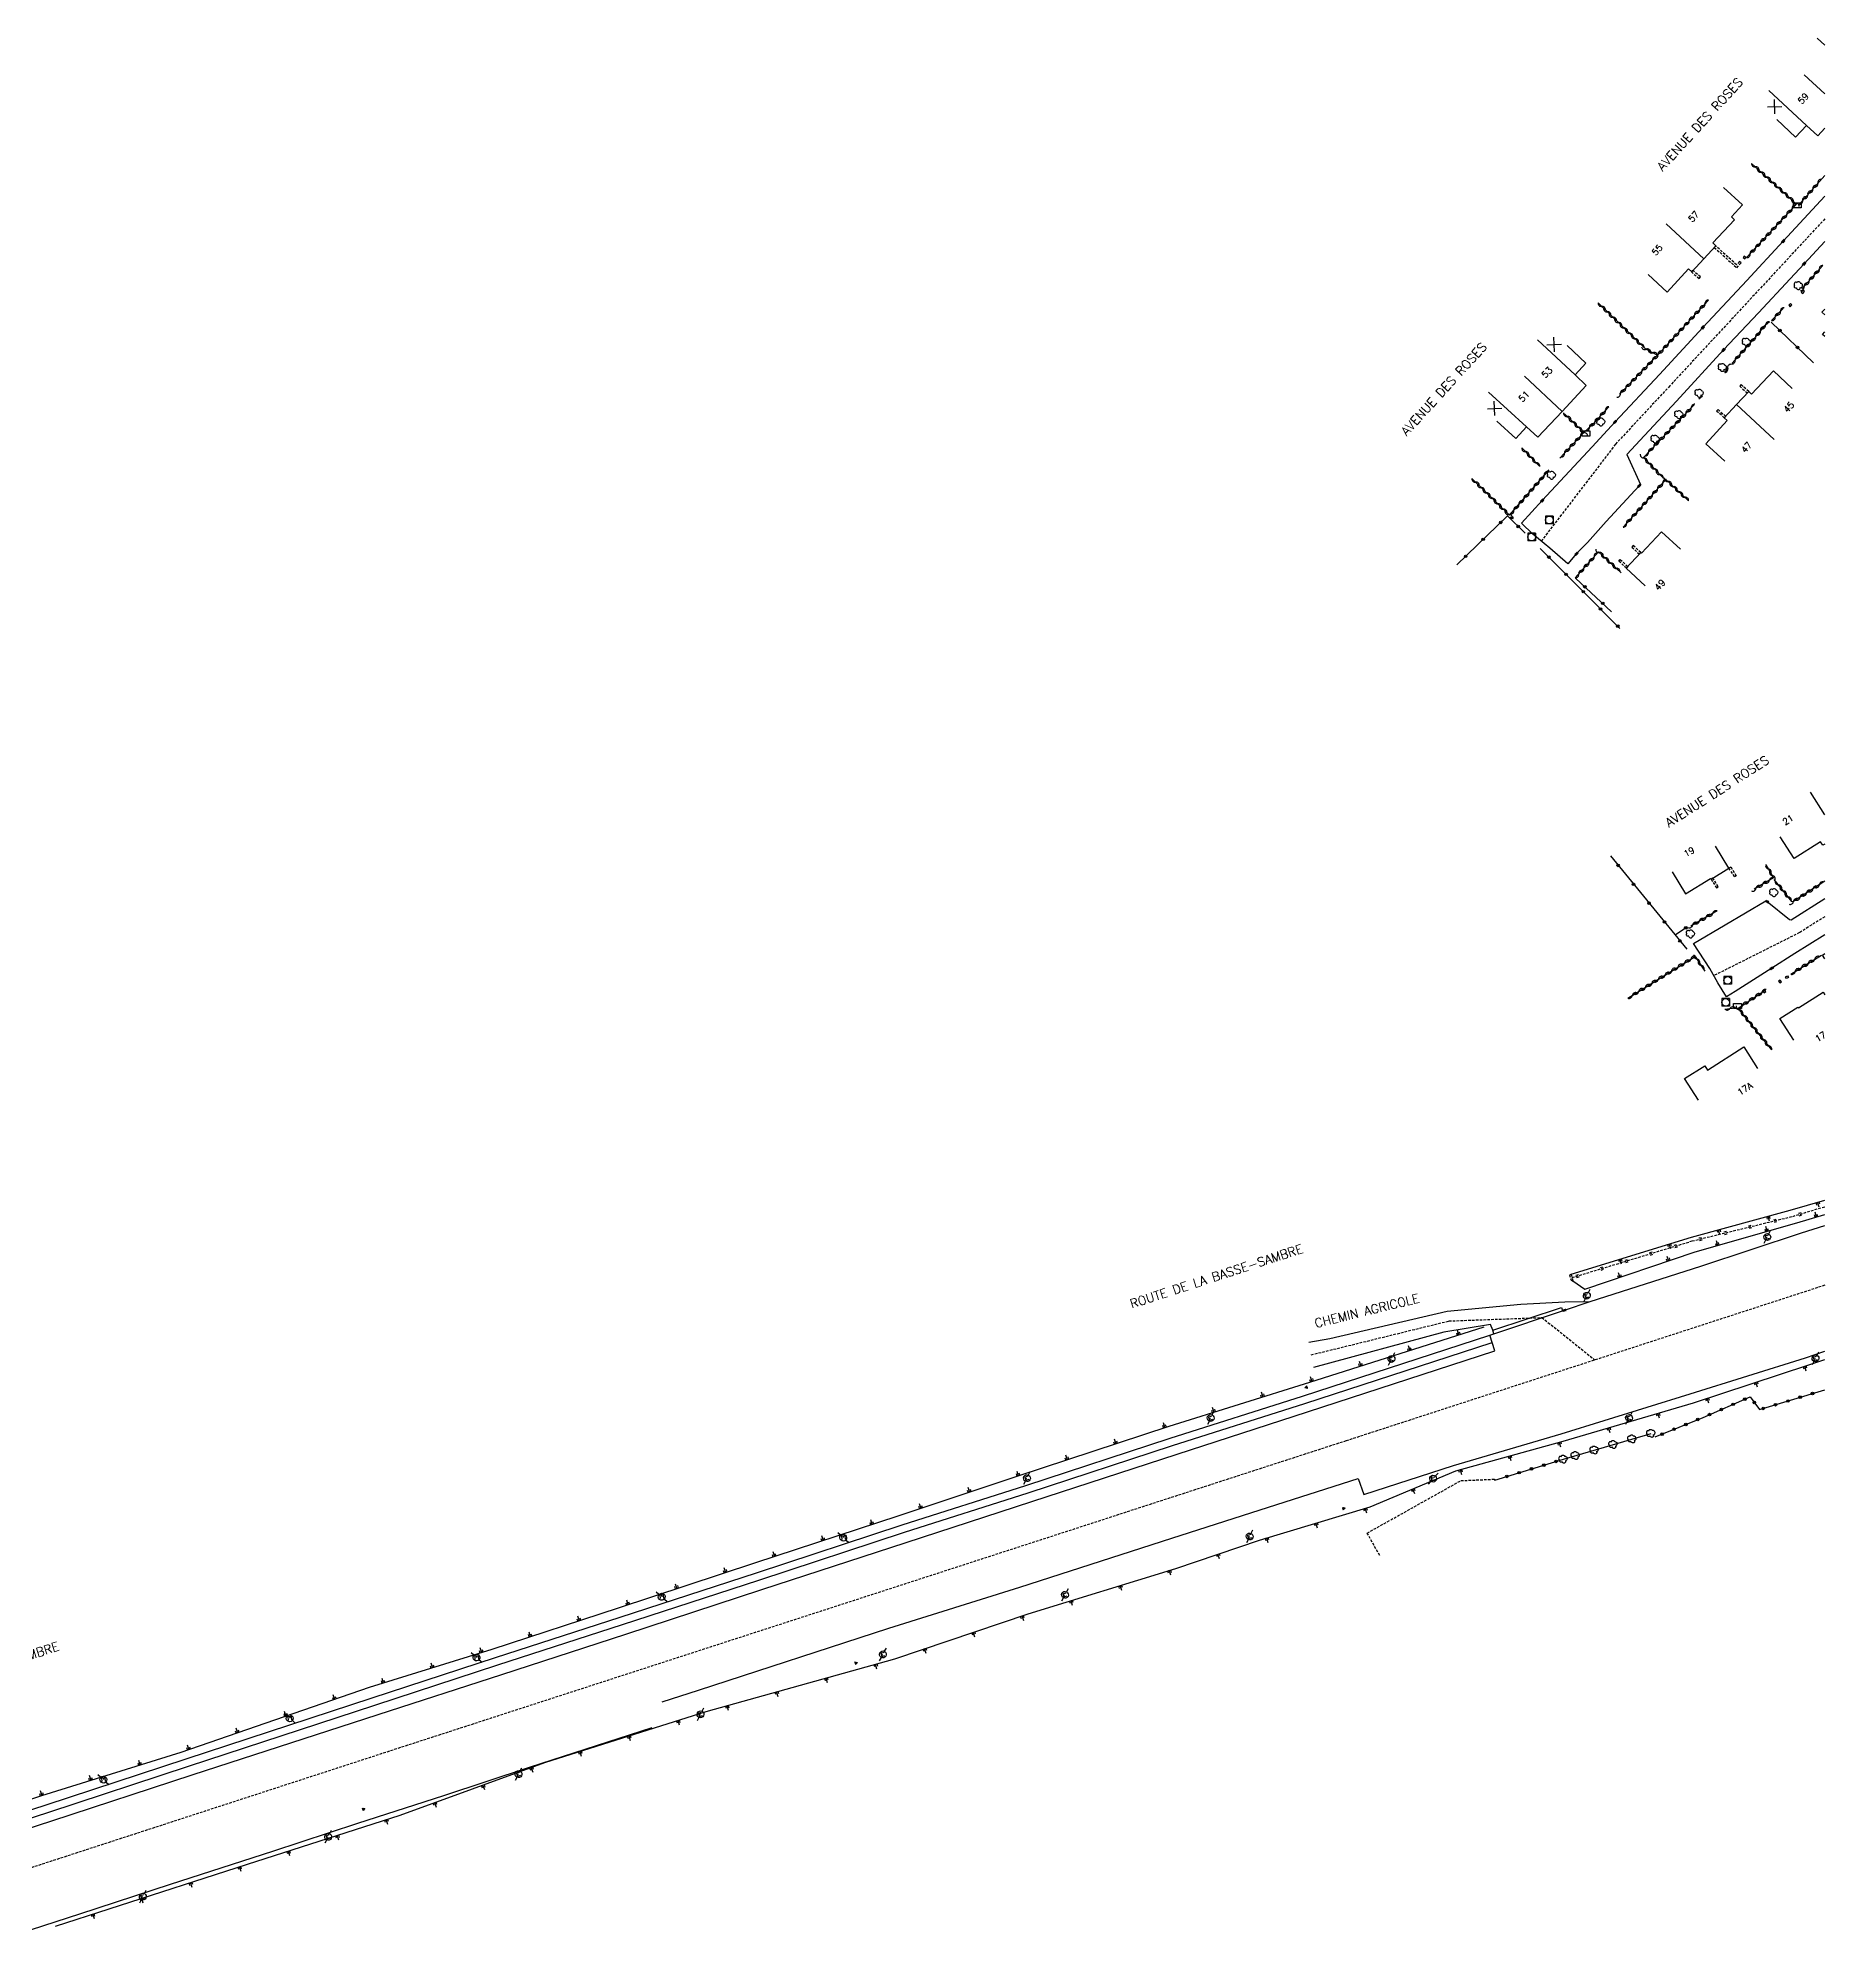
# Model space of a CAD drawing. Header units: millimetres. Extents: x 169000 to 170000, y 127000 to 127794.
# Drawn here: x 169652.3 to 170000, y 127422 to 127794 of the extents above; entities that cross this region are included whole.
import ezdxf
from ezdxf.enums import TextEntityAlignment as Align

# ---------------------------------------------------------------- set-up
doc = ezdxf.new("R2010")
doc.units = ezdxf.units.MM
doc.linetypes.add('DASHED', pattern=[0.75, 0.5, -0.25])
doc.layers.get('0').update_dxf_attribs({"linetype": 'CONTINUOUS'})
for name, color, linetype in [('W0001', 6, 'DASHED'), ('W0008', 7, 'CONTINUOUS'), ('W0100', 7, 'CONTINUOUS'), ('W0112', 1, 'DASHED'), ('W0211', 2, 'CONTINUOUS'), ('W0220', 5, 'DASHED'), ('W0300', 7, 'CONTINUOUS'), ('W0302', 3, 'CONTINUOUS'), ('W0310', 3, 'CONTINUOUS'), ('W0322', 7, 'CONTINUOUS'), ('W0334', 7, 'CONTINUOUS'), ('W0400', 7, 'CONTINUOUS'), ('W0420', 7, 'CONTINUOUS'), ('W0471', 7, 'CONTINUOUS'), ('W0851', 7, 'CONTINUOUS'), ('W0989', 7, 'CONTINUOUS'), ('W0991', 7, 'CONTINUOUS'), ('W1102', 7, 'CONTINUOUS'), ('W1471', 7, 'CONTINUOUS')]:
    doc.layers.add(name, color=color, linetype=linetype)
doc.styles.get("Standard").update_dxf_attribs({"font": 'romans.shx', "width": 0.85})

# ---------------------------------------------------------------- blocks, each defined once
blk = doc.blocks.new('t220o')
at = {"color": 0, "linetype": 'Continuous'}
for p, q in [((-0.25, 0.25), (0.25, 0.25)), ((-0.25, -0.25), (0.25, -0.25))]:
    blk.add_line(p, q, dxfattribs=at)
blk = doc.blocks.new('t322o')
at = {"color": 0, "linetype": 'Continuous'}
for radius in [0.25, 0.15]:
    blk.add_circle((0, 0), radius, dxfattribs=at)
blk = doc.blocks.new('T851')
for p, q in [((-0.25, -0.15), (0, 0.32)), ((0, 0.32), (0.25, -0.15)), ((-0.25, -0.15), (0.25, -0.15))]:
    blk.add_line(p, q)
for major_axis in [(-0.106, 0.106), (-0.0354, 0.0354), (-0.0236, 0.0236)]:
    blk.add_ellipse((0, 0), major_axis=major_axis, ratio=1, start_param=3.926991, end_param=10.210176)
blk = doc.blocks.new('T300')
for p, q in [((-0.8, 0.51), (-0.86, 0.34)), ((-0.86, 0.34), (-0.86, 0.17)), ((-0.86, 0.17), (-0.74, 0.06)), ((-0.69, 0.63), (-0.8, 0.51)), ((-0.8, -0.06), (-0.74, 0.06)), ((-0.74, 0.06), (-0.69, 0.11)), ((-0.57, 0.69), (-0.69, 0.63)), ((-0.46, 0.69), (-0.57, 0.69)), ((-0.29, 0.63), (-0.46, 0.69)), ((-0.29, 0.63), (-0.17, 0.74)), ((-0.23, 0.57), (-0.29, 0.63)), ((-0.17, 0.74), (-0.06, 0.8)), ((-0.06, 0.8), (0.06, 0.8)), ((0.06, 0.8), (0.23, 0.74)), ((0.23, 0.74), (0.34, 0.63)), ((0.34, 0.63), (0.4, 0.51)), ((0.46, 0.46), (0.34, 0.46)), ((0.4, 0.51), (0.4, 0.46)), ((0.57, 0.4), (0.46, 0.46)), ((0.57, 0.4), (0.69, 0.29)), ((0.69, 0.29), (0.74, 0.17)), ((0.74, 0.06), (0.69, -0.17)), ((0.74, 0.17), (0.74, 0.06)), ((-0.8, -0.17), (-0.8, -0.06)), ((-0.8, -0.23), (-0.8, -0.17)), ((-0.74, -0.34), (-0.8, -0.23)), ((-0.69, -0.4), (-0.74, -0.34)), ((-0.51, -0.46), (-0.69, -0.4)), ((-0.4, -0.46), (-0.51, -0.46)), ((-0.4, -0.46), (-0.34, -0.46)), ((-0.34, -0.46), (-0.34, -0.4)), ((-0.34, -0.51), (-0.34, -0.46)), ((-0.29, -0.63), (-0.34, -0.51)), ((-0.17, -0.74), (-0.29, -0.63)), ((-0.06, -0.8), (-0.17, -0.74)), ((0.06, -0.8), (-0.06, -0.8)), ((0.17, -0.74), (0.06, -0.8)), ((0.23, -0.69), (0.17, -0.74)), ((0.29, -0.46), (0.23, -0.46)), ((0.29, -0.63), (0.23, -0.69)), ((0.46, -0.4), (0.29, -0.46)), ((0.34, -0.51), (0.29, -0.63)), ((0.34, -0.51), (0.34, -0.46)), ((0.57, -0.34), (0.46, -0.4)), ((0.63, -0.29), (0.57, -0.34)), ((0.69, -0.17), (0.63, -0.29))]:
    blk.add_line(p, q)
blk = doc.blocks.new('t211o')
at = {"color": 0, "linetype": 'Continuous'}
for p, q in [((-0.29, 0.5), (-0.29, 0)), ((0, 1), (0, 0)), ((0.29, 0.5), (0.29, 0))]:
    blk.add_line(p, q, dxfattribs=at)
blk = doc.blocks.new('T400')
for p, q in [((-0.15, 0.3), (0.15, 0.3)), ((-0.15, -0.25), (-0.15, 0.3)), ((-0.15, 0.15), (0.15, 0.15)), ((-0.15, 0), (0.15, 0)), ((0.15, 0.3), (0.15, -0.25)), ((-0.15, -0.15), (0.15, -0.15)), ((-0.15, -0.25), (-0.15, -0.3)), ((-0.15, -0.3), (0.15, -0.3)), ((0.15, -0.3), (0.15, -0.25))]:
    blk.add_line(p, q)
blk = doc.blocks.new('T471')
for p, q in [((-0.333334, 0.333334), (-0.333334, -0.333334)), ((-0.333334, 0.333334), (0.333334, 0.333334)), ((-0.333334, 0), (0, 0)), ((0.500001, 0.500001), (1.000002, 1.000002)), ((-0.500001, -0.500001), (-1.000002, -1.000002)), ((-0.333334, -0.333334), (0.333334, -0.333334))]:
    blk.add_line(p, q)
blk.add_ellipse((0, 0), major_axis=(0.471405, 0.471405), ratio=1, start_param=5.4977871438, end_param=11.780972451)
blk = doc.blocks.new('T420')
for p, q in [((0.75, 0.75), (-0.75, 0.75)), ((-0.75, 0.75), (-0.75, -0.75)), ((0.75, 0.75), (0.75, -0.75)), ((0.75, -0.75), (-0.75, -0.75))]:
    blk.add_line(p, q)
blk.add_ellipse((0, 0), major_axis=(-0.53, 0.53), ratio=1, start_param=3.926991, end_param=10.210176)
blk = doc.blocks.new('t991o')
at = {"color": 0, "linetype": 'Continuous'}
for p, q in [((-1, 1), (1, -1)), ((-1, -1), (1, 1))]:
    blk.add_line(p, q, dxfattribs=at)
blk = doc.blocks.new('T1471')
at = {"color": 0, "linetype": 'Continuous', "flags": 128}
blk.add_lwpolyline([(-0.75, -0.5), (-0.75, 0.5), (0.75, 0.5), (0.75, -0.5), (-0.75, -0.5)], dxfattribs=at)
blk = doc.blocks.new('t310o')
at = {"color": 0, "linetype": 'Continuous'}
for centre, start, end in [((-0.5, 0.38), 216.8699, 323.1304), ((0.5, -0.37), 36.8699, 143.1303)]:
    blk.add_arc(centre, 0.625, start, end, dxfattribs=at)

msp = doc.modelspace()

# ---------------------------------------------------------------- linework, layer by layer
msp.add_lwpolyline([(169771.71, 127465.21), (169747.86, 127457.46), (169731.14, 127451.95), (169714.44, 127446.56), (169697.87, 127441.14), (169677.98, 127434.71), (169660.3, 127428.94), (169638.82, 127422.01)])
at = {"layer": 'W0001'}
for points in [[(170000, 127758.87), (169995.99, 127754.55), (169969.84, 127726.38), (169959.26, 127715.01), (169944.82, 127696.16)], [(170000, 127623.06), (169995.07, 127619.96), (169978.4, 127611.59)], [(170000, 127551.34), (169906.82, 127521.05), (169719.16, 127460.18), (169604.98, 127423.03)], [(169900.03, 127537.8), (169926.84, 127544.39), (169944.96, 127545.05), (169955.25, 127536.79)]]:
    msp.add_lwpolyline(points, dxfattribs=at)
at = {"layer": 'W0008'}
for points in [[(169987.1, 127740.57), (169980.31, 127733.37), (169971.17, 127723.43), (169964.94, 127716.7), (169961.47, 127712.99), (169964.16, 127707.19), (169963.88, 127706.94), (169957.44, 127699.97), (169953.79, 127695.92), (169951.69, 127693.72), (169949.96, 127691.77), (169946.48, 127694.81), (169943.16, 127697.51), (169940.95, 127699.63), (169942.99, 127701.87), (169945, 127704.04), (169954.71, 127714.49), (169959.18, 127719.38), (169967.82, 127728.57), (169976.27, 127737.76), (169984.81, 127746.89), (169991.9, 127754.53), (170000, 127763.29)], [(169987.1, 127740.57), (169993.26, 127747.18), (169995.97, 127750.15), (170000, 127754.48)], [(170000, 127619.51), (169994.17, 127615.88), (169989.67, 127613.04), (169982.53, 127608.54), (169980.9, 127607.48), (169979.19, 127610.22), (169977.61, 127612.96), (169974.48, 127617.87), (169980.59, 127621.48), (169988.52, 127626.13), (169988.77, 127626.01), (169993.14, 127622.51), (169993.44, 127622.47), (170000, 127626.59)], [(169621.7, 127436.36), (169654.91, 127447.12), (169682.25, 127456.06), (169718.43, 127467.77), (169742.48, 127475.57), (169766.64, 127483.46), (169793.12, 127492.1), (169821.19, 127501.25), (169845.69, 127509.24), (169873.97, 127518.46), (169899.32, 127526.72), (169935.78, 127538.55), (169934.82, 127541.63), (169935.6, 127541.91), (169948.96, 127546.34), (169949.32, 127546.47), (169954.31, 127548.19), (169975.85, 127555.08), (169995.5, 127561.53), (170000, 127562.97)], [(169899.59, 127540.25), (169903.65, 127540.97), (169926.53, 127546.33), (169940.83, 127547.68), (169949.39, 127548.09), (169954.31, 127548.19)], [(169935.6, 127541.91), (169935.38, 127542.61), (169934.92, 127543.69), (169925.86, 127542.24), (169900.46, 127535.34)], [(169773.7, 127470.25), (169780.76, 127472.56), (169817.84, 127484.59), (169843.36, 127492.57), (169872.94, 127502.09), (169890.08, 127507.61), (169909.21, 127513.71), (169910.26, 127510.59), (169927.74, 127516.23), (169948.67, 127522.45), (169973.81, 127530.24), (169996.24, 127537.21), (170000, 127538.5)]]:
    msp.add_lwpolyline(points, dxfattribs=at)
at = {"layer": 'W0100'}
for points in [[(169990.66, 127778.21), (169994.31, 127774.79), (169996.43, 127777.06), (169998.62, 127775.01), (170000, 127776.51)], [(169965.64, 127748.05), (169969.31, 127744.64), (169973.5, 127749.15), (169974.11, 127748.58), (169976.44, 127751.08), (169978.8, 127753.65), (169978.21, 127754.22), (169982.4, 127758.71), (169981.82, 127759.26), (169983.97, 127761.59), (169980.29, 127764.98)], [(170000, 127740.2), (169999.45, 127740.71), (170000, 127741.3)], [(170000, 127735.96), (169999.53, 127736.38), (170000, 127736.89)], [(169936.16, 127719.5), (169939.84, 127716.11), (169941.93, 127718.38), (169944.14, 127716.37), (169948.87, 127721.41), (169953.55, 127726.47), (169951.42, 127728.55), (169953.51, 127730.79), (169949.84, 127734.2)], [(169993.64, 127725.85), (169989.99, 127729.27), (169985.77, 127724.77), (169985.2, 127725.29), (169982.82, 127722.74), (169980.44, 127720.16), (169981.02, 127719.62), (169976.84, 127715.09), (169980.52, 127711.7)], [(169971.91, 127694.58), (169968.25, 127697.99), (169964.34, 127693.79), (169964.2, 127693.93), (169961.37, 127690.9), (169965.03, 127687.49)], [(169970.28, 127631.77), (169972.91, 127627.52), (169977.77, 127630.53), (169977.87, 127630.37), (169981.35, 127632.53), (169978.71, 127636.77)], [(170000, 127637.2), (169999.62, 127636.96), (169999.2, 127637.66), (169994.03, 127634.37), (169991.34, 127638.58)], [(169993.95, 127599.05), (169991.28, 127603.27), (169994.76, 127605.48), (169994.86, 127605.33), (169999.69, 127608.37), (170000, 127607.87)], [(169975.41, 127587.36), (169972.72, 127591.57), (169976.63, 127594.07), (169977.17, 127593.21), (169984.24, 127597.73), (169986.93, 127593.51)]]:
    msp.add_lwpolyline(points, dxfattribs=at)
at = {"layer": 'W0112'}
for p, q in [((169978.5, 127753.32), (169982.86, 127749.37)), ((169984.62, 127751.33), (169984.33, 127751.6)), ((169984.43, 127751.12), (169984.62, 127751.33)), ((169974.03, 127748.56), (169975.57, 127747.28)), ((169975.57, 127747.28), (169975.83, 127747.59)), ((169982.86, 127749.37), (169983.7, 127750.3)), ((169995.73, 127744.99), (169995.42, 127744.64)), ((169995.42, 127744.64), (169995.71, 127744.38)), ((169993.33, 127742.42), (169992.99, 127742.05)), ((169992.99, 127742.05), (169993.28, 127741.78)), ((169983.72, 127726.61), (169983.45, 127726.31)), ((169985.2, 127725.28), (169983.72, 127726.61)), ((169978.95, 127721.47), (169979.22, 127721.77)), ((169980.44, 127720.16), (169978.95, 127721.47)), ((169962.73, 127695.29), (169962.46, 127694.99)), ((169964.19, 127693.93), (169962.73, 127695.29)), ((169959.93, 127692.29), (169960.2, 127692.58)), ((169961.38, 127690.89), (169959.93, 127692.29)), ((169981.35, 127632.52), (169981.69, 127632.74)), ((169982.42, 127630.83), (169981.35, 127632.52)), ((169977.87, 127630.37), (169978.92, 127628.68)), ((169978.92, 127628.68), (169979.26, 127628.9)), ((169991.35, 127610.74), (169991.02, 127610.53)), ((169991.02, 127610.53), (169991.23, 127610.19)), ((169992.37, 127611.39), (169992.72, 127611.58)), ((169992.72, 127611.58), (169992.91, 127611.23)), ((169988.31, 127608.83), (169987.99, 127608.58)), ((169987.99, 127608.58), (169988.23, 127608.26))]:
    msp.add_line(p, q, dxfattribs=at)
for points in [[(169982.83, 127749.93), (169978.77, 127753.62), (169978.5, 127753.32)], [(169984.33, 127751.6), (169984.14, 127751.39), (169984.43, 127751.12)], [(169975.83, 127747.59), (169974.29, 127748.87), (169974.03, 127748.56)], [(169983.7, 127750.3), (169983.4, 127750.57), (169982.83, 127749.93)], [(169995.71, 127744.38), (169996.03, 127744.73), (169995.73, 127744.99)], [(169993.28, 127741.78), (169993.62, 127742.15), (169993.33, 127742.42)], [(169983.45, 127726.31), (169984.93, 127724.99), (169985.2, 127725.28)], [(169979.22, 127721.77), (169980.71, 127720.46), (169980.44, 127720.16)], [(169962.46, 127694.99), (169963.92, 127693.64), (169964.19, 127693.93)], [(169960.2, 127692.58), (169961.66, 127691.18), (169961.38, 127690.89)], [(169981.69, 127632.74), (169982.76, 127631.04), (169982.42, 127630.83)], [(169979.26, 127628.9), (169978.21, 127630.58), (169977.87, 127630.37)], [(169991.23, 127610.19), (169991.57, 127610.4), (169991.35, 127610.74)], [(169992.91, 127611.23), (169992.56, 127611.04), (169992.37, 127611.39)], [(169988.23, 127608.26), (169988.56, 127608.51), (169988.31, 127608.83)], [(169913.37, 127498.75), (169910.93, 127503.11), (169929.18, 127513.32), (169935.65, 127513.6), (169935.75, 127513.41)]]:
    msp.add_lwpolyline(points, dxfattribs=at)
msp.add_lwpolyline([(169950.61, 127553.47), (169950.99, 127552.2), (169950.75, 127552.13), (169950.37, 127553.4)], close=True, dxfattribs=at)
at = {"layer": 'W0211'}
for points in [[(169950.61, 127553.47), (169974.07, 127560.73), (169993.29, 127565.95), (170000, 127567.92)], [(169950.99, 127552.2), (169953.32, 127550.59), (169974.78, 127557.84), (169994.57, 127563.52), (170000, 127565.13)], [(169538.86, 127466.37), (169545.64, 127446.14), (169551.15, 127436.37), (169560.16, 127430.08), (169571.01, 127426.99), (169589.16, 127430.76), (169652.95, 127452.06), (169680.07, 127460.45), (169716.77, 127473.11), (169740.64, 127480.53), (169765.23, 127488.58), (169791.73, 127497.31), (169819.84, 127506.54), (169842.8, 127514.16), (169872.38, 127523.93), (169899.76, 127532.49), (169933.7, 127543.27)], [(169655.61, 127426.58), (169666.06, 127429.99), (169692.99, 127438.67), (169722.73, 127448.21), (169750.91, 127458.45), (169782.3, 127468.39), (169818.99, 127478.66), (169844.96, 127487.4), (169873.67, 127496.24), (169889.98, 127501.76), (169911.52, 127508.21), (169928.21, 127515.2), (169949.05, 127521.01), (169974.45, 127528.45), (169996.89, 127535.86), (170000, 127536.91)]]:
    msp.add_lwpolyline(points, dxfattribs=at)
at = {"layer": 'W0220'}
msp.add_lwpolyline([(169950.8, 127552.83), (169974.18, 127559.96), (169993.76, 127564.75), (170000, 127566.64)], dxfattribs=at)
at = {"layer": 'W0302'}
msp.add_lwpolyline([(169949.12, 127517.49), (169966.2, 127522.51)], dxfattribs=at)
at = {"layer": 'W0310'}
for p, q in [((169995.03, 127761.69), (170000, 127767.32)), ((169999.61, 127749.81), (169995.55, 127745.23)), ((169989.64, 127739.09), (169991.92, 127741.41)), ((169980.54, 127728.96), (169981.21, 127729.9)), ((169975.48, 127723.84), (169976.18, 127724.46)), ((169953.12, 127717.28), (169948.42, 127712.32)), ((169941.05, 127714.29), (169944.4, 127710.81)), ((169979.05, 127624.19), (169973.91, 127621.24)), ((169993.39, 127611.88), (169999.35, 127615.59)), ((169980.56, 127605.09), (169982.03, 127605.27))]:
    msp.add_line(p, q, dxfattribs=at)
for points in [[(169985.74, 127769.66), (169994.48, 127761.76), (169984.79, 127751.35)], [(169955.87, 127742.52), (169965.08, 127733.57), (169967.47, 127732.35)], [(169977.36, 127743.07), (169972.28, 127737.58), (169967.47, 127732.35), (169960.07, 127724.74)], [(169989.22, 127738.82), (169988, 127737.78), (169986.8, 127736.16), (169981.98, 127730.77)], [(169957.96, 127722.31), (169955.05, 127719.11), (169953.12, 127717.27), (169949.37, 127720.93)], [(169968.58, 127708.4), (169964.7, 127712.45), (169967.45, 127715.3), (169974.6, 127722.67)], [(169931.33, 127708.33), (169938.63, 127701.18), (169946.36, 127710.05)], [(169973.49, 127704.02), (169969.09, 127708.15), (169964.05, 127702.51), (169960.73, 127698.9)], [(169951.45, 127689.03), (169955.99, 127694.08), (169960.35, 127690)], [(169988.53, 127633.22), (169990.05, 127630.63), (169986.26, 127628.4)], [(170000, 127629.96), (169993.8, 127625.97), (169993.57, 127626), (169990.17, 127630.3)], [(169961.68, 127607.2), (169974.76, 127615.34), (169976.68, 127612.45)], [(170000, 127614.87), (169999.54, 127615.58), (170000, 127615.89)], [(169989.69, 127597.15), (169983.13, 127605.26), (169987.92, 127608.44)]]:
    msp.add_lwpolyline(points, dxfattribs=at)
at = {"layer": 'W0322'}
for p, q in [((169989.55, 127738.8), (169997.81, 127730.85)), ((169958.52, 127682.43), (169951.51, 127688.94)), ((169958.27, 127634.89), (169973.13, 127616.74)), ((169970.95, 127619.62), (169973.05, 127620.94))]:
    msp.add_line(p, q, dxfattribs=at)
for points in [[(169928.39, 127691.55), (169938.24, 127701.06), (169941.69, 127697.71)], [(169944.62, 127694.75), (169952.15, 127687.18), (169960.14, 127679.16)], [(169967.02, 127521.83), (169976.34, 127525.63), (169985.5, 127529.63), (169987.29, 127527.14), (170000, 127531.01)], [(169935.75, 127513.41), (169949.12, 127517.49)]]:
    msp.add_lwpolyline(points, dxfattribs=at)
at = {"layer": 'W0334'}
for points in [[(169935.38, 127542.61), (169948.74, 127547.03), (169948.96, 127546.34)], [(169572.42, 127423.87), (169597.91, 127432.07), (169653.84, 127450.23), (169681.08, 127459.15), (169717.3, 127471.04), (169741.29, 127478.89), (169765.54, 127486.76), (169792.08, 127495.36), (169820.41, 127504.74), (169844.47, 127512.4), (169872.6, 127521.56), (169898.34, 127529.75), (169934.82, 127541.63)], [(169573.01, 127422.48), (169598.37, 127430.65), (169654.31, 127448.81), (169681.55, 127457.72), (169717.77, 127469.62), (169741.76, 127477.46), (169766.01, 127485.34), (169792.55, 127493.93), (169820.87, 127503.31), (169844.93, 127510.97), (169873.06, 127520.14), (169898.8, 127528.32), (169935.27, 127540.2)]]:
    msp.add_lwpolyline(points, dxfattribs=at)
at = {"layer": 'W1102'}
for p, q in [((170000, 127792.66), (169998.53, 127794.03)), ((170000, 127783.2), (169996, 127786.93)), ((169996.43, 127777.06), (169989.12, 127783.89)), ((169976.44, 127751.08), (169969.13, 127757.9)), ((169951.42, 127728.55), (169944.1, 127735.36)), ((169941.93, 127718.38), (169934.58, 127725.16)), ((169948.87, 127721.41), (169941.58, 127728.25)), ((169982.82, 127722.74), (169990.13, 127715.91)), ((170000, 127642.92), (169997.23, 127647.29))]:
    msp.add_line(p, q, dxfattribs=at)

# ---------------------------------------------------------------- block references
at = {"layer": 'W0211'}
for p, rotation in [((169988.98, 127564.77), 195.190117190417), ((169998.33, 127564.64), 16.4873777127173), ((169998.6, 127567.51), 196.40524627338), ((169979.33, 127562.15), 195.190117190417), ((169988.73, 127561.85), 16.0341068552244), ((169969.72, 127559.38), 197.18966153973), ((169979.12, 127559.08), 16.0341068552244), ((169960.11, 127552.88), 18.653343875408), ((169960.17, 127556.43), 197.18966153973), ((169969.58, 127556.08), 18.653343875408), ((169928.74, 127541.7), 17.6267379270109), ((169919.21, 127538.67), 17.6267379270109), ((169909.68, 127535.64), 17.6267379270109), ((169996.09, 127535.6), 198.282531310344), ((169900.15, 127532.61), 17.6267379270109), ((169986.6, 127532.46), 198.282531310344), ((169881.06, 127526.65), 17.3557044797479), ((169890.6, 127529.63), 17.3557044797479), ((169977.1, 127529.32), 198.282531310344), ((169871.52, 127523.65), 18.2866380471274), ((169967.53, 127526.42), 196.323736068652), ((169862.02, 127520.51), 18.2866380471274), ((169948.33, 127520.81), 195.569928914729), ((169957.93, 127523.61), 196.323736068652), ((169852.53, 127517.37), 18.2866380471274), ((169938.7, 127518.13), 195.569928914729), ((169843.03, 127514.24), 18.2866380471274), ((169929.07, 127515.44), 195.569928914729), ((169824.05, 127507.94), 18.3561707888877), ((169833.54, 127511.09), 18.3561707888877), ((169919.81, 127511.68), 202.716972425013), ((169814.55, 127504.81), 18.17296190974321), ((169900.97, 127505.05), 196.672003874779), ((169910.55, 127507.92), 196.672003874779), ((169805.05, 127501.69), 18.17296190974321), ((169891.39, 127502.19), 196.672003874779), ((169795.55, 127498.57), 18.17296190974321), ((169881.9, 127499.03), 198.702722525788), ((169786.05, 127495.44), 18.2501428019354), ((169872.42, 127495.86), 197.122103856916), ((169776.55, 127492.31), 18.2501428019354), ((169862.86, 127492.91), 197.122103856916), ((169757.55, 127486.06), 18.1087728780239), ((169767.06, 127489.18), 18.2501428019354), ((169843.76, 127486.99), 198.589141774695), ((169853.3, 127489.97), 197.122103856916), ((169748.05, 127482.96), 18.1087728780239), ((169834.28, 127483.81), 198.589141774695), ((169738.53, 127479.88), 17.2664306544833), ((169824.8, 127480.62), 198.589141774695), ((169728.99, 127476.91), 17.2664306544833), ((169815.26, 127477.62), 195.639060179153), ((169709.96, 127470.76), 19.0436948570282), ((169719.44, 127473.94), 17.2664306544833), ((169796, 127472.23), 195.639060179153), ((169805.63, 127474.92), 195.639060179153), ((169700.5, 127467.5), 19.0436948570282), ((169786.37, 127469.53), 195.639060179153), ((169691.05, 127464.24), 19.0436948570282), ((169776.8, 127466.65), 197.581679410411), ((169681.6, 127460.97), 19.0436948570282), ((169757.74, 127460.61), 197.581679410411), ((169767.27, 127463.63), 197.581679410411), ((169672.06, 127457.97), 17.191951747156), ((169748.24, 127457.48), 199.956280898965), ((169652.95, 127452.06), 17.191951747156), ((169662.51, 127455.01), 17.191951747156), ((169738.84, 127454.06), 199.956280898965), ((169729.44, 127450.65), 199.956280898965), ((169720.01, 127447.34), 197.7939964786819), ((169710.48, 127444.28), 197.7939964786819), ((169691.44, 127438.17), 197.857027762529), ((169700.96, 127441.23), 197.7939964786819), ((169681.92, 127435.1), 197.857027762529), ((169672.41, 127432.04), 197.857027762529), ((169662.89, 127428.96), 198.062617435512)]:
    msp.add_blockref('t211o', p, dxfattribs=dict(at, rotation=rotation))
at = {"layer": 'W0220'}
for p, rotation in [((169995.21, 127565.19), 16.85736672347067), ((169980.67, 127561.55), 13.73084425164165), ((169985.52, 127562.74), 13.73084425164165), ((169990.38, 127563.92), 13.73084425164165), ((169966.22, 127557.53), 16.97974000079129), ((169971, 127558.99), 16.97974000079129), ((169975.81, 127560.36), 13.73084425164165), ((169956.65, 127554.61), 16.97974000079129), ((169961.44, 127556.07), 16.97974000079129), ((169951.87, 127553.15), 16.97974000079129)]:
    msp.add_blockref('t220o', p, dxfattribs=dict(at, rotation=rotation))
at = {"layer": 'W0300'}
for p in [(169994.88, 127745.87), (169984.77, 127734.88), (169980.09, 127729.94), (169975.6, 127724.94), (169971.63, 127720.79), (169956.44, 127719.35), (169967, 127716), (169946.84, 127708.98), (169990.12, 127627.75), (169973.91, 127619.71)]:
    msp.add_blockref('T300', p, dxfattribs=at)
for p, rotation in [((169955.17, 127519.27), 16.5627268773909), ((169958.85, 127520.35), 16.5627268773909), ((169962.52, 127521.43), 16.5627268773909), ((169966.2, 127522.51), 16.5627268773909), ((169949.12, 127517.49), 15.5699289147294), ((169951.49, 127518.19), 16.5627268773909)]:
    msp.add_blockref('T300', p, dxfattribs=dict(at, rotation=rotation))
at = {"layer": 'W0310'}
for p, rotation in [((169986.48, 127768.99), 317.8775168648259), ((169987.6, 127767.98), 317.8775168648259), ((169988.71, 127766.98), 317.8775168648259), ((169989.82, 127765.97), 317.8775168648259), ((169990.93, 127764.96), 317.8775168648259), ((169997.68, 127764.69), 48.56569588898377), ((169998.67, 127765.81), 48.56569588898377), ((169992.05, 127763.96), 317.8775168648259), ((169993.16, 127762.95), 317.8775168648259), ((169994.27, 127761.95), 317.8775168648259), ((169995.69, 127762.44), 48.56569588898377), ((169996.68, 127763.56), 48.56569588898377), ((169990.58, 127757.57), 227.0713663082693), ((169991.6, 127758.67), 227.0713663082693), ((169992.62, 127759.77), 227.0713663082693), ((169993.64, 127760.87), 227.0713663082693), ((169987.51, 127754.28), 227.0713663082693), ((169988.53, 127755.37), 227.0713663082693), ((169989.55, 127756.47), 227.0713663082693), ((169985.47, 127752.08), 227.0713663082693), ((169986.49, 127753.18), 227.0713663082693), ((169996.96, 127746.82), 228.4855541225342), ((169997.95, 127747.94), 228.4855541225342), ((169998.94, 127749.06), 228.4855541225342), ((169976.68, 127742.33), 227.2325946016897), ((169995.96, 127745.69), 228.4855541225342), ((169956.59, 127741.83), 315.7888093332089), ((169957.66, 127740.78), 315.7888093332089), ((169958.74, 127739.73), 315.7888093332089), ((169959.81, 127738.69), 315.7888093332089), ((169973.62, 127739.03), 227.2325946016897), ((169974.64, 127740.13), 227.2325946016897), ((169975.66, 127741.23), 227.2325946016897), ((169990.35, 127739.8), 45.48618053343089), ((169991.4, 127740.87), 45.48618053343089), ((169960.89, 127737.64), 315.7888093332089), ((169961.96, 127736.6), 315.7888093332089), ((169963.04, 127735.55), 315.7888093332089), ((169970.58, 127735.72), 227.3894940297043), ((169971.59, 127736.82), 227.3894940297043), ((169972.61, 127737.93), 227.2325946016897), ((169986.54, 127735.88), 228.1894264754791), ((169987.47, 127737.06), 233.3236424812408), ((169988.46, 127738.17), 220.4734996447461), ((169964.11, 127734.5), 315.7888093332089), ((169965.22, 127733.5), 332.93929157757), ((169966.55, 127732.82), 332.93929157757), ((169966.48, 127731.33), 225.8091878317004), ((169967.53, 127732.41), 227.3894940297043), ((169968.54, 127733.51), 227.3894940297043), ((169969.56, 127734.62), 227.3894940297043), ((169982.54, 127731.4), 228.1894264754791), ((169983.54, 127732.52), 228.1894264754791), ((169984.54, 127733.64), 228.1894264754791), ((169985.54, 127734.76), 228.1894264754791), ((169963.35, 127728.11), 225.8091878317004), ((169964.39, 127729.18), 225.8091878317004), ((169965.44, 127730.26), 225.8091878317004), ((169981.12, 127729.77), 54.1444427423079), ((169960.21, 127724.88), 225.8091878317004), ((169961.26, 127725.95), 225.8091878317004), ((169962.3, 127727.03), 225.8091878317004), ((169949.89, 127720.42), 135.6806994461576), ((169956.28, 127720.46), 227.7736198530535), ((169957.29, 127721.57), 227.7736198530535), ((169972.97, 127720.99), 45.87579131621266), ((169974.02, 127722.07), 45.87579131621266), ((169950.97, 127719.37), 135.6806994461576), ((169952.04, 127718.32), 135.6806994461576), ((169952.43, 127716.55), 226.5843773337093), ((169953.11, 127717.27), 135.6806994461576), ((169954.2, 127718.3), 223.4986637781549), ((169955.27, 127719.35), 227.7736198530535), ((169968.8, 127716.69), 45.87579131621266), ((169969.84, 127717.76), 45.87579131621266), ((169970.88, 127718.84), 45.87579131621266), ((169971.93, 127719.92), 45.87579131621266), ((169941.74, 127713.57), 313.8013589319866), ((169949.34, 127713.28), 226.5843773337093), ((169950.37, 127714.37), 226.5843773337093), ((169951.4, 127715.46), 226.5843773337093), ((169965.67, 127713.45), 46.02390933630523), ((169966.71, 127714.53), 46.02390933630523), ((169967.75, 127715.61), 45.87579131621266), ((169942.78, 127712.49), 313.8013589319866), ((169943.82, 127711.41), 313.8013589319866), ((169945.38, 127708.93), 48.91206086247936), ((169964.78, 127712.37), 133.7504082958301), ((169965.82, 127711.29), 133.7504082958301), ((169966.85, 127710.21), 133.7504082958301), ((169967.89, 127709.12), 133.7504082958301), ((169932.04, 127707.63), 315.5867403135666), ((169933.11, 127706.58), 315.5867403135666), ((169934.18, 127705.54), 315.5867403135666), ((169942.43, 127705.54), 48.91206086247936), ((169943.41, 127706.67), 48.91206086247936), ((169944.4, 127707.8), 48.91206086247936), ((169966.45, 127705.19), 228.2130458615845), ((169967.45, 127706.31), 228.2130458615845), ((169968.45, 127707.43), 228.2130458615845), ((169969.48, 127707.78), 136.785762125504), ((169970.57, 127706.76), 136.785762125504), ((169971.67, 127705.73), 136.785762125504), ((169935.26, 127704.49), 315.5867403135666), ((169936.33, 127703.43), 315.5867403135666), ((169937.4, 127702.38), 315.5867403135666), ((169939.47, 127702.15), 48.91206086247936), ((169940.45, 127703.28), 48.91206086247936), ((169941.44, 127704.41), 48.91206086247936), ((169963.44, 127701.85), 227.3256725874631), ((169964.45, 127702.96), 228.2130458615845), ((169965.45, 127704.07), 228.2130458615845), ((169972.76, 127704.7), 136.785762125504), ((169938.47, 127701.34), 315.5867403135666), ((169961.41, 127699.64), 227.3256725874631), ((169962.42, 127700.74), 227.3256725874631), ((169953.12, 127690.89), 47.97649599096948), ((169954.12, 127692), 47.97649599096948), ((169955.13, 127693.12), 47.97649599096948), ((169956.14, 127693.94), 316.8616367618924), ((169957.24, 127692.91), 316.8616367618924), ((169958.33, 127691.89), 316.8616367618924), ((169959.43, 127690.86), 316.8616367618924), ((169952.11, 127689.77), 47.97649599096948), ((169989.04, 127632.36), 300.4626229684677), ((169989.8, 127631.06), 300.4626229684677), ((169986.6, 127628.6), 210.4761234266809), ((169987.89, 127629.37), 210.4761234266809), ((169989.19, 127630.13), 210.4761234266809), ((169991, 127629.25), 128.3613405288466), ((169991.93, 127628.08), 128.3613405288466), ((169996.43, 127627.66), 212.753132620342), ((169997.69, 127628.47), 212.753132620342), ((169998.95, 127629.28), 212.753132620342), ((169978.18, 127623.69), 209.8193075610537), ((169992.86, 127626.9), 128.3613405288466), ((169993.9, 127626.03), 212.753132620342), ((169995.17, 127626.85), 212.753132620342), ((169974.27, 127621.45), 209.8193075610537), ((169975.58, 127622.2), 209.8193075610537), ((169976.88, 127622.94), 209.8193075610537), ((169970.17, 127612.48), 31.91819213363561), ((169971.44, 127613.28), 31.91819213363561), ((169972.72, 127614.07), 31.91819213363561), ((169973.99, 127614.86), 31.91819213363561), ((169975.09, 127614.84), 303.6397487548123), ((169975.92, 127613.59), 303.6397487548123), ((169994.24, 127612.41), 31.92574321552685), ((169995.52, 127613.2), 31.92574321552685), ((169996.79, 127614), 31.92574321552685), ((169998.06, 127614.79), 31.92574321552685), ((169965.08, 127609.31), 31.91819213363561), ((169966.35, 127610.1), 31.91819213363561), ((169967.62, 127610.9), 31.91819213363561), ((169968.9, 127611.69), 31.91819213363561), ((169962.53, 127607.73), 31.91819213363561), ((169963.8, 127608.52), 31.91819213363561), ((169981.55, 127605.21), 7.230914223777375), ((169983.4, 127604.93), 128.9179001100186), ((169984.02, 127605.86), 33.54910085259054), ((169985.27, 127606.68), 33.54910085259054), ((169986.52, 127607.51), 33.54910085259054), ((169987.77, 127608.34), 33.54910085259054), ((169984.35, 127603.76), 128.9179001100186), ((169985.29, 127602.6), 128.9179001100186), ((169986.23, 127601.43), 128.9179001100186), ((169987.17, 127600.26), 128.9179001100186), ((169988.11, 127599.09), 128.9179001100186), ((169989.06, 127597.93), 128.9179001100186)]:
    msp.add_blockref('t310o', p, dxfattribs=dict(at, rotation=rotation))
at = {"layer": 'W0322'}
for p, rotation in [((169991.26, 127737.16), 316.1027834525778), ((169994.68, 127733.86), 316.1027834525778), ((169936.93, 127699.8), 43.99420580402822), ((169940.34, 127699.02), 315.774281346143), ((169933.51, 127696.5), 43.99420580402822), ((169930.1, 127693.2), 43.99420580402822), ((169946.3, 127693.06), 314.8520905921226), ((169949.65, 127689.7), 314.8520905921226), ((169953.3, 127687.28), 137.1608553917567), ((169953, 127686.33), 314.910386688541), ((169956.78, 127684.05), 137.1608553917567), ((169956.35, 127682.96), 314.910386688541), ((169959.7, 127679.6), 314.910386688541), ((169959.77, 127633.05), 309.3150498300632), ((169962.78, 127629.38), 309.3150498300632), ((169965.79, 127625.7), 309.3150498300632), ((169968.8, 127622.03), 309.3150498300632), ((169972.96, 127620.89), 32.08875640244559), ((169971.81, 127618.35), 309.3150498300632), ((169979.87, 127527.17), 23.55437900159638), ((169982.16, 127528.17), 23.55437900159638), ((169984.45, 127529.17), 23.55437900159638), ((169986.29, 127528.53), 305.7090621943422), ((169988.04, 127527.37), 16.94273960412043), ((169990.43, 127528.09), 16.94273960412043), ((169992.83, 127528.82), 16.94273960412043), ((169995.22, 127529.55), 16.94273960412043), ((169997.61, 127530.28), 16.94273960412043), ((169972.96, 127524.25), 22.19422827005525), ((169975.27, 127525.2), 22.19422827005525), ((169977.57, 127526.17), 23.55437900159638), ((169968.33, 127522.36), 22.19422827005525), ((169970.64, 127523.31), 22.19422827005525), ((169945.31, 127516.33), 16.97079938987343), ((169947.7, 127517.06), 16.97079938987343), ((169938.14, 127514.14), 16.97079938987343), ((169940.53, 127514.87), 16.97079938987343), ((169942.92, 127515.6), 16.97079938987343)]:
    msp.add_blockref('t322o', p, dxfattribs=dict(at, rotation=rotation))
at = {"layer": 'W0400'}
for p, rotation in [((169991.9, 127754.53), 137.1573181152344), ((169995.97, 127750.15), 137.7012672424316), ((169976.27, 127737.76), 137.3914337158203), ((169980.31, 127733.37), 316.6854858398436), ((169959.18, 127719.38), 137.602409362793), ((169963.88, 127706.94), 311.4857635498046), ((169945, 127704.04), 137.3062286376953), ((169939.04, 127700.7), 90), ((169951.69, 127693.72), 316.2455291748046), ((169988.77, 127626.01), 64.51974487304682), ((169989.67, 127613.04), 302.2769012451171), ((169949.32, 127546.47), 106.9018802420291)]:
    msp.add_blockref('T400', p, dxfattribs=dict(at, rotation=rotation))
at = {"layer": 'W0420'}
for p in [(169946.38, 127700.27), (169942.96, 127696.97), (169981.11, 127610.66), (169980.73, 127606.38)]:
    msp.add_blockref('T420', p, dxfattribs=at)
at = {"layer": 'W0471'}
for p, rotation in [((169988.81, 127560.72), 17.7468823770074), ((169953.68, 127549.32), 17.7468823770074), ((169915.66, 127537), 17.35570447974801), ((169998.18, 127537.11), 18.2825313103436), ((169880.47, 127525.49), 19.6286663382186), ((169961.9, 127525.51), 16.5627268773909), ((169844.71, 127513.8), 18.2866380471275), ((169923.77, 127513.7), 2.46272160664408), ((169808.96, 127502.22), 274.712571809897), ((169888.07, 127502.45), 18.702722525788), ((169773.63, 127490.72), 274.712571809897), ((169852.12, 127491.09), 17.1221038569157), ((169737.59, 127478.88), 274.712571809897), ((169816.67, 127479.5), 15.6390601791531), ((169701.22, 127467.06), 274.712571809897), ((169781.17, 127467.83), 18.102503463367), ((169745.76, 127456.19), 18.102503463367), ((169664.96, 127455.12), 274.712571809897), ((169708.72, 127444), 18.102503463367), ((169672.63, 127432.35), 18.102503463367)]:
    msp.add_blockref('T471', p, dxfattribs=dict(at, rotation=rotation))
at = {"layer": 'W0851'}
for p, rotation in [((169899.12, 127531.46), 107.8294759206176), ((169906.36, 127507.92), 287.1391980834775), ((169811.43, 127477.83), 287.9433152135675), ((169715.57, 127449.4), 287.3785629137119)]:
    msp.add_blockref('T851', p, dxfattribs=dict(at, rotation=rotation))
at = {"layer": 'W0991'}
for p, rotation in [((169990.26, 127780.71), 46.94577891712575), ((169947.34, 127734.44), 47.09392054341912), ((169935.74, 127721.99), 47.33008448592584)]:
    msp.add_blockref('t991o', p, dxfattribs=dict(at, rotation=rotation))
at = {"layer": 'W1471'}
for p in [(169994.67, 127761.52), (169953.5, 127717.1), (169983.01, 127605.67)]:
    msp.add_blockref('T1471', p, dxfattribs=at)

# ---------------------------------------------------------------- texts
at = {"layer": 'W0989'}
for s, rotation, p in [('AVENUE DES ROSES', 47.699, (169975.69, 127777.31)), ('AVENUE DES ROSES', 47.699, (169925.86, 127725.79)), ('AVENUE DES ROSES', 32.7449, (169979.05, 127647.48)), ('ROUTE DE LA BASSE-SAMBRE', 18.0085, (169881.6, 127553.11)), ('CHEMIN AGRICOLE', 13.8187, (169910.89, 127546.39)), ('ROUTE DE LA BASSE-SAMBRE', 18.0243, (169639.49, 127475.73))]:
    msp.add_text(s, height=1.75, rotation=rotation, dxfattribs=at).set_placement(p, align=Align.MIDDLE)
at = {"layer": 'W0991'}
for s, rotation, p in [('59', 47.3422, (169995.82, 127782.31)), ('57', 47.3772, (169974.48, 127759.32)), ('55', 48.2715, (169967.38, 127752.83)), ('53', 45.7873, (169945.93, 127729)), ('51', 46.9852, (169941.45, 127724.33)), ('45', 46.8974, (169992.99, 127722.24)), ('47', 48.9736, (169984.75, 127714.41)), ('49', 46.9941, (169967.91, 127687.64)), ('21', 32.4934, (169992.85, 127641.92)), ('19', 28.4441, (169973.59, 127635.69)), ('17', 32.171, (169999.19, 127599.71)), ('17A', 32.5951, (169984.48, 127589.57))]:
    msp.add_text(s, height=1.25, rotation=rotation, dxfattribs=at).set_placement(p, align=Align.MIDDLE)

doc.saveas('drawing.dxf')
